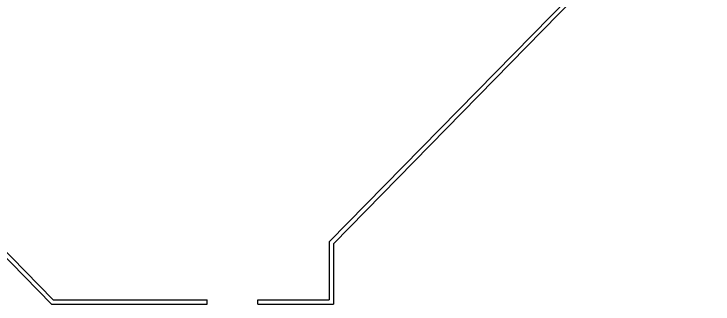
# Model space of a CAD drawing. Header units: metres. Extents: x 2217 to 2595, y -381 to -273.
# Drawn here: x 2414.45 to 2455.84, y -375.6 to -358.41 of the extents above; entities that cross this region are included whole.
import ezdxf

# ---------------------------------------------------------------- set-up
doc = ezdxf.new("R2010")
doc.units = ezdxf.units.M
doc.header["$LTSCALE"] = 0.5
doc.header["$MEASUREMENT"] = 0
doc.layers.add('A-Wall', color=7, linetype='Continuous', lineweight=30)

msp = doc.modelspace()

# ---------------------------------------------------------------- linework, layer by layer
at = {"layer": 'A-Wall', "ltscale": 0.5}
for p, q in [((2455.8427, -349.0743), (2433.3721, -372.0217)), ((2451.2936, -353.3611), (2433.1221, -371.9197)), ((2416.6781, -375.5988), (2396.8951, -355.4147)), ((2416.7831, -375.3488), (2397.2498, -355.4194)), ((2433.1221, -371.9197), (2433.1221, -375.3488)), ((2433.3721, -372.0217), (2433.3721, -375.5988)), ((2416.7831, -375.3488), (2425.8881, -375.3488)), ((2425.8881, -375.5988), (2425.8881, -375.3488)), ((2428.8881, -375.3488), (2433.1221, -375.3488)), ((2428.8881, -375.5988), (2428.8881, -375.3488)), ((2416.6781, -375.5988), (2425.8881, -375.5988)), ((2428.8881, -375.5988), (2431.1536, -375.5988)), ((2428.8881, -375.5988), (2433.3721, -375.5988))]:
    msp.add_line(p, q, dxfattribs=at)

doc.saveas('drawing.dxf')
